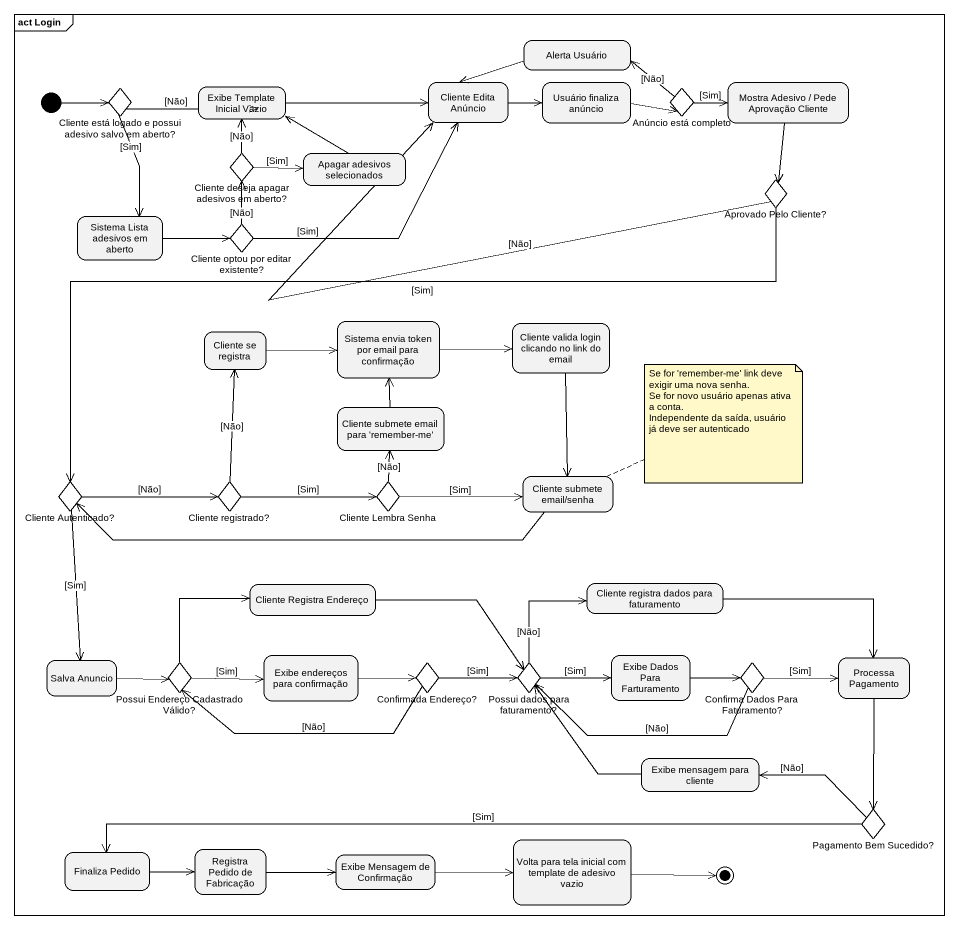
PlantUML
@startuml
mainframe act Login
hide empty description
state "Alerta Usuário" as Alerta_Usuário
state "Exibe Template Inicial Vazio" as Exibe_Template_Inicial_Vazio
state "Cliente Edita Anúncio" as Cliente_Edita_Anúncio
state "Usuário finaliza anúncio" as Usuário_finaliza_anúncio
state "Mostra Adesivo / Pede Aprovação Cliente" as Mostra_Adesivo_Pede
state "Cliente está logado e possui adesivo salvo em aberto?" as Cliente_está_logado_e <<choice>>
state "Anúncio está completo" as Anúncio_está_completo <<choice>>
state "Cliente deseja apagar adesivos em aberto?" as Cliente_deseja_apagar <<choice>>
state "Apagar adesivos selecionados" as Apagar_adesivos_selecionados
state "Aprovado Pelo Cliente?" as Aprovado_Pelo_Cliente <<choice>>
state "Sistema Lista adesivos em aberto" as Sistema_Lista_adesivos_em
state "Cliente optou por editar existente?" as Cliente_optou_por_editar <<choice>>
state "Sistema envia token por email para confirmação" as Sistema_envia_token_por
state "Cliente valida login clicando no link do email" as Cliente_valida_login
state "Cliente se registra" as Cliente_se_registra
state "Cliente submete email para 'remember-me'" as Cliente_submete_email_para
state "Cliente submete email/senha" as Cliente_submete_email_senha
state "Cliente Autenticado?" as Cliente_Autenticado <<choice>>
state "Cliente registrado?" as Cliente_registrado <<choice>>
state "Cliente Lembra Senha" as Cliente_Lembra_Senha <<choice>>
state "Cliente Registra Endereço" as Cliente_Registra_Endereço
state "Cliente registra dados para faturamento" as Cliente_registra_dados_para
state "Salva Anuncio" as Salva_Anuncio
state "Possui Endereço Cadastrado Válido?" as Possui_Endereço_Cadastrado <<choice>>
state "Exibe endereços para confirmação" as Exibe_endereços_para
state "Confirmada Endereço?" as Confirmada_Endereço <<choice>>
state "Possui dados para faturamento?" as Possui_dados_para <<choice>>
state "Exibe Dados Para Farturamento" as Exibe_Dados_Para
state "Confirma Dados Para Faturamento?" as Confirma_Dados_Para <<choice>>
state "Processa Pagamento" as Processa_Pagamento
state "Exibe mensagem para cliente" as Exibe_mensagem_para_cliente
state "Pagamento Bem Sucedido?" as Pagamento_Bem_Sucedido <<choice>>
state "Finaliza Pedido" as Finaliza_Pedido
state "Registra Pedido de Fabricação" as Registra_Pedido_de
state "Exibe Mensagem de Confirmação" as Exibe_Mensagem_de
state "Volta para tela inicial com template de adesivo vazio" as Volta_para_tela_inicial_com
[*] -right-> Cliente_está_logado_e
Alerta_Usuário -left-> Cliente_Edita_Anúncio
Exibe_Template_Inicial_Vazio -right-> Cliente_Edita_Anúncio
Cliente_Edita_Anúncio -right-> Usuário_finaliza_anúncio
Usuário_finaliza_anúncio -right-> Anúncio_está_completo
Mostra_Adesivo_Pede --> Aprovado_Pelo_Cliente
Cliente_está_logado_e -right-> Exibe_Template_Inicial_Vazio : [Não]
Cliente_está_logado_e --> Sistema_Lista_adesivos_em : [Sim]
Anúncio_está_completo -left-> Alerta_Usuário : [Não]
Anúncio_está_completo -right-> Mostra_Adesivo_Pede : [Sim]
Cliente_deseja_apagar -up-> Exibe_Template_Inicial_Vazio : [Não]
Cliente_deseja_apagar -right-> Apagar_adesivos_selecionados : [Sim]
Apagar_adesivos_selecionados -left-> Exibe_Template_Inicial_Vazio
Aprovado_Pelo_Cliente -left-> Cliente_Edita_Anúncio : [Não]
Aprovado_Pelo_Cliente -left-> Cliente_Autenticado : [Sim]
Sistema_Lista_adesivos_em -right-> Cliente_optou_por_editar
Cliente_optou_por_editar -right-> Cliente_Edita_Anúncio : [Sim]
Cliente_optou_por_editar -up-> Cliente_deseja_apagar : [Não]
Sistema_envia_token_por -right-> Cliente_valida_login
Cliente_valida_login --> Cliente_submete_email_senha
Cliente_se_registra -right-> Sistema_envia_token_por
Cliente_submete_email_para -up-> Sistema_envia_token_por
Cliente_submete_email_senha -left-> Cliente_Autenticado
Cliente_Autenticado -right-> Cliente_registrado : [Não]
Cliente_Autenticado --> Salva_Anuncio : [Sim]
Cliente_registrado -up-> Cliente_se_registra : [Não]
Cliente_registrado -right-> Cliente_Lembra_Senha : [Sim]
Cliente_Lembra_Senha -up-> Cliente_submete_email_para : [Não]
Cliente_Lembra_Senha -right-> Cliente_submete_email_senha : [Sim]
Cliente_Registra_Endereço -right-> Possui_dados_para
Cliente_registra_dados_para -right-> Processa_Pagamento
Salva_Anuncio -right-> Possui_Endereço_Cadastrado
Possui_Endereço_Cadastrado -right-> Cliente_Registra_Endereço
Possui_Endereço_Cadastrado -right-> Exibe_endereços_para : [Sim]
Exibe_endereços_para -right-> Confirmada_Endereço
Confirmada_Endereço -left-> Possui_Endereço_Cadastrado : [Não]
Confirmada_Endereço -right-> Possui_dados_para : [Sim]
Possui_dados_para -up-> Cliente_registra_dados_para : [Não]
Possui_dados_para -right-> Exibe_Dados_Para : [Sim]
Exibe_Dados_Para -right-> Confirma_Dados_Para
Confirma_Dados_Para -left-> Possui_dados_para : [Não]
Confirma_Dados_Para -right-> Processa_Pagamento : [Sim]
Processa_Pagamento --> Pagamento_Bem_Sucedido
Exibe_mensagem_para_cliente -left-> Possui_dados_para
Pagamento_Bem_Sucedido -left-> Exibe_mensagem_para_cliente : [Não]
Pagamento_Bem_Sucedido -left-> Finaliza_Pedido : [Sim]
Finaliza_Pedido -right-> Registra_Pedido_de
Registra_Pedido_de -right-> Exibe_Mensagem_de
Exibe_Mensagem_de -right-> Volta_para_tela_inicial_com
Volta_para_tela_inicial_com -right-> [*]
note right of Cliente_submete_email_senha
  Se for 'remember-me' link deve exigir uma nova senha.
  Se for novo usuário apenas ativa a conta.
  Independente da saída, usuário já deve ser autenticado
end note
@enduml
